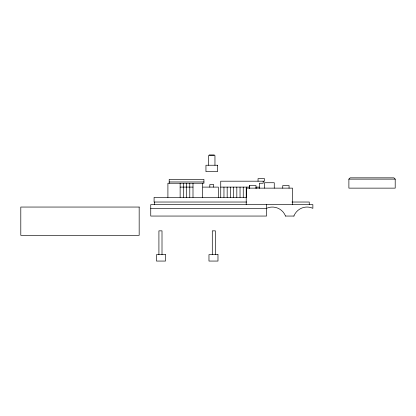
<?xml version="1.0" encoding="UTF-8"?>
<svg xmlns="http://www.w3.org/2000/svg" width="416" height="416" viewBox="0 0 416 416"><rect width="100%" height="100%" fill="white"/><g stroke="black" fill="none" stroke-linecap="round" stroke-linejoin="round"><path stroke-width="0.62" d="M293.899 216.055L293.992 215.784A14.154 14.154 0 0 1 301.652 208.125L303.404 207.532A14.154 14.154 0 0 1 310.731 207.532L312.874 208.328L312.858 204.604L150.748 204.604L150.748 216.055L266.542 216.055L266.542 204.604M348.884 179.13L350.168 177.84L393.916 177.84L395.2 179.13L395.2 188.136L348.884 188.136L348.884 179.13L395.2 179.13M209.17 154.939L214.318 154.939M169.198 181.958L203.934 181.958M180.133 187.106L192.998 187.106M202.914 187.106L218.353 187.106L218.353 197.397M220.735 187.106L249.683 187.106M259.334 187.106L256.121 187.106L256.121 188.391M246.776 202.03L154.092 202.03L154.092 197.397L246.47 197.397L246.47 187.106M291.944 202.03L309.254 202.03L309.254 204.604M150.748 208.328L266.542 208.328L268.668 207.532A14.154 14.154 0 0 1 285.407 215.784L285.496 216.055M285.407 216.055L293.992 216.055M292.531 204.604L292.531 188.136L246.21 188.136L246.21 204.604M289.058 188.136L289.058 185.562L282.75 185.562L282.75 188.136M274.258 188.136L274.258 182.733L264.482 182.733L264.482 188.136M263.193 181.189L263.193 183.248L259.334 183.248L259.334 188.391M258.05 181.189L258.05 178.615L264.482 178.615L264.482 181.189L220.735 181.189L220.735 197.397M255.991 188.136L255.991 185.562L249.558 185.562L249.558 188.136M249.683 185.562L249.683 188.391M243.251 187.106L243.251 197.397M240.037 187.106L240.037 197.397M236.818 187.106L236.818 197.397M233.605 187.106L233.605 197.397M230.386 187.106L230.386 197.397M227.172 187.106L227.172 197.397M223.954 187.106L223.954 197.397M215.379 254.649L215.379 230.849L212.29 230.849L212.29 254.649M214.958 165.235L214.958 155.584L208.525 155.584L208.525 165.235M213.673 187.106L213.673 184.532L209.815 184.532L209.815 187.106M202.649 183.248L202.649 197.397M192.998 183.248L192.998 197.397M189.779 183.248L189.779 197.397M186.566 183.248L186.566 197.397M183.347 183.248L183.347 197.397M180.133 183.248L180.133 197.397M169.198 183.248L169.198 179.384L203.934 179.384L203.934 183.248L167.908 183.248L167.908 197.397M162.006 254.649L162.006 230.849L158.917 230.849L158.917 254.649M154.346 202.03L154.346 204.604M217.532 165.235L205.951 165.235L205.951 171.668L217.532 171.668L217.532 165.235M139.168 207.048L20.8 207.048L20.8 235.352L139.168 235.352L139.168 207.048M165.485 254.628L156.478 254.628L156.478 261.061L165.485 261.061L165.485 254.628M217.979 254.628L208.972 254.628L208.972 261.061L217.979 261.061L217.979 254.628"/></g></svg>
